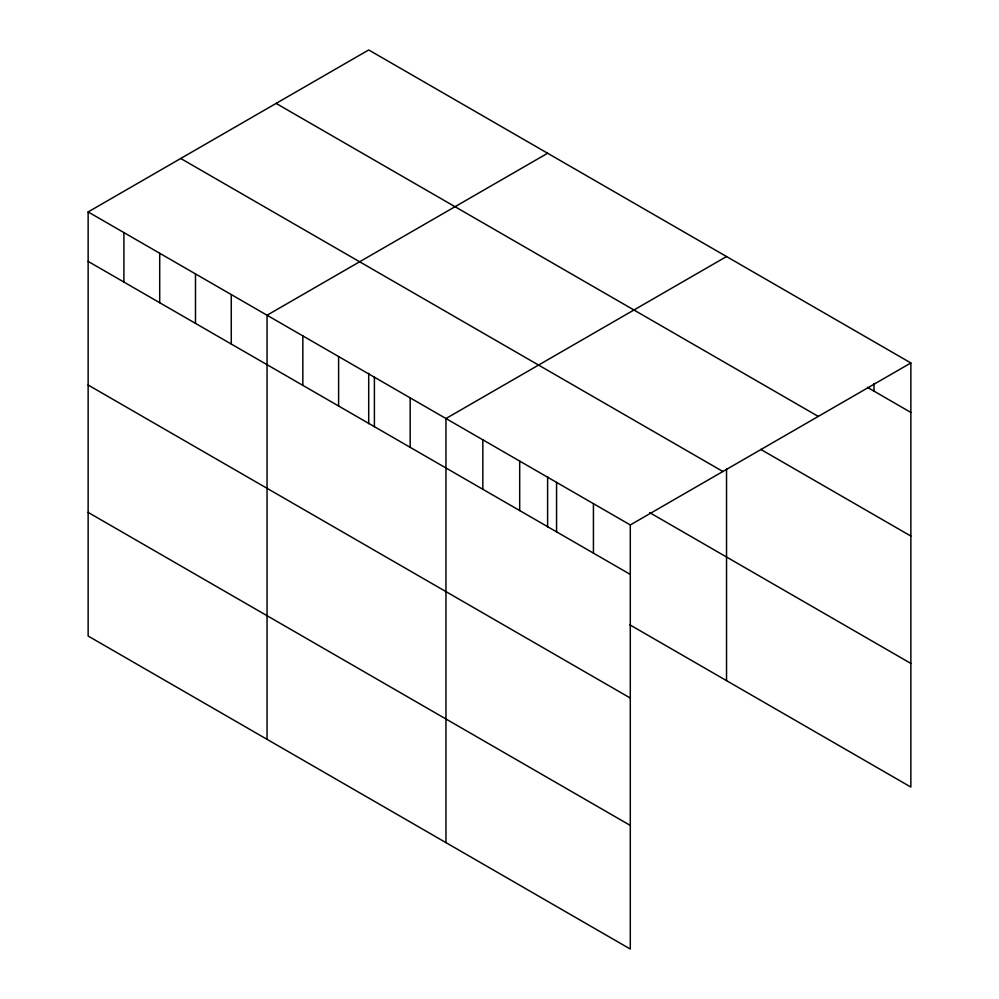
<?xml version="1.0" encoding="UTF-8"?>
<svg xmlns="http://www.w3.org/2000/svg" width="999" height="999" viewBox="0 0 999 999"><rect width="100%" height="100%" fill="white"/><g stroke="black" fill="none" stroke-linecap="round" stroke-linejoin="round"><path stroke-width="1.5" d="M88.137 211.938L630.294 524.95L630.294 949.05L88.137 636.038L88.137 211.938L368.706 49.95L910.863 362.962L910.863 787.062L629.782 624.787M547.614 153.247L267.045 315.234L267.045 739.335M726.535 256.543L445.966 418.531L445.966 842.619M630.294 524.95L910.863 362.962M867.419 387.337L910.863 412.425M276.111 103.409L818.281 416.421M760.763 449.4L910.863 536.063M180.719 158.479L722.889 471.491M649.662 512.624L910.863 663.436M88.137 261.401L630.294 574.413M88.137 385.027L630.294 698.039M88.137 512.4L630.294 825.424M874 383.416L874 391.146M726.535 469.055L726.535 680.644M593.431 503.671L593.431 553.134M556.568 482.38L556.568 531.843M547.614 476.61L547.614 526.972M519.692 461.101L519.692 510.564M482.829 439.81L482.829 489.273M410.177 397.864L410.177 447.327M374.4 377.21L374.4 426.673M368.706 373.314L368.706 423.676M338.611 356.543L338.611 406.006M302.834 335.889L302.834 385.352M231.268 294.568L231.268 344.031M195.479 273.913L195.479 323.376M159.703 253.259L159.703 302.709M123.913 232.592L123.913 282.055"/></g></svg>
